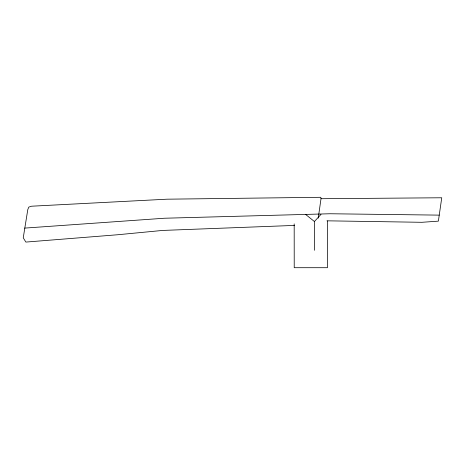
<?xml version="1.0" encoding="UTF-8"?>
<svg xmlns="http://www.w3.org/2000/svg" width="465" height="465" viewBox="0 0 465 465"><rect width="100%" height="100%" fill="white"/><g stroke="black" fill="none" stroke-linecap="round" stroke-linejoin="round"><path stroke-width="0.7" d="M318.246 218.114L321.007 198.712L320.815 197.294L167.045 199.189L31.527 206.21L28.784 207.105L27.795 209.587L23.25 237.789L25.837 242.044L26.429 242.032L117.941 234.726L162.599 230.437L294.647 225.409M314.445 250.298L314.416 221.52L321.013 214.371M24.628 228.106L164.337 218.236L330.121 213.755L439.216 215.126M326.988 220.823L421.889 222.299L438.373 221.148L441.75 197.77L321.007 198.712M305.534 214.371L314.416 221.52M327.412 220.991L327.453 267.706L294.223 267.706L294.182 223.88"/></g></svg>
